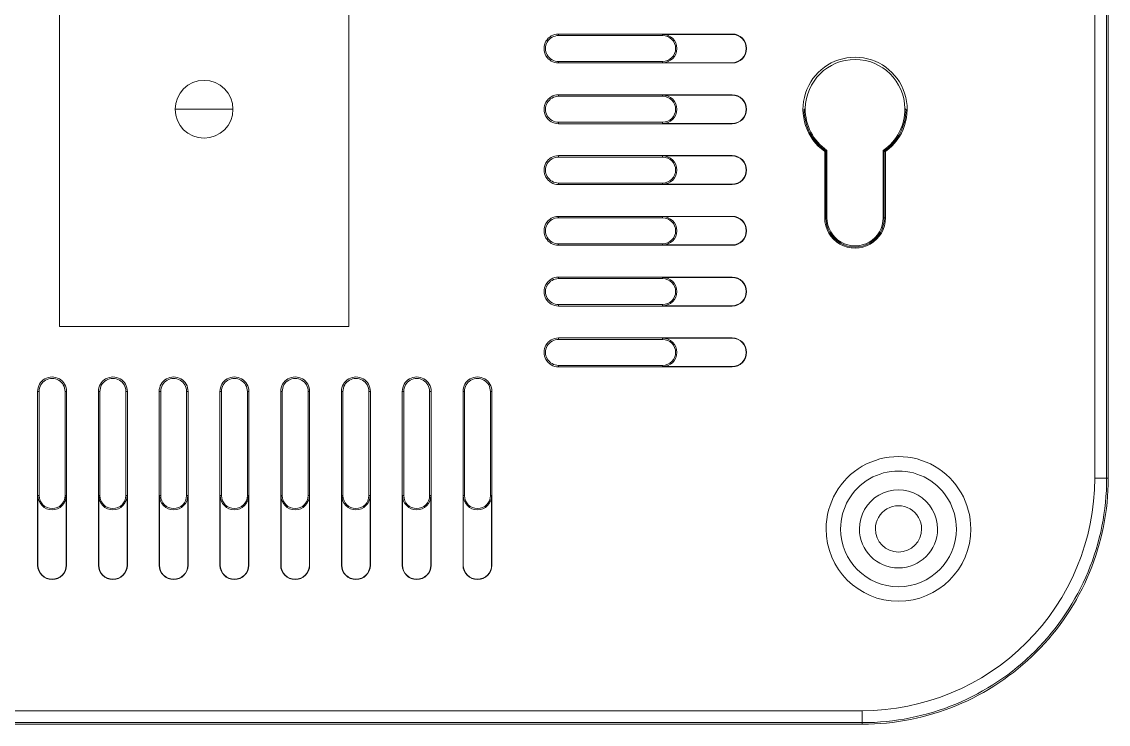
# Model space of a CAD drawing. Header units: millimetres. Extents: x -1304 to 1304, y -904 to 904.
# Drawn here: x -886.5 to -811.4, y 460.5 to 509.1 of the extents above; entities that cross this region are included whole.
import ezdxf

# ---------------------------------------------------------------- set-up
doc = ezdxf.new("R2010")
doc.units = ezdxf.units.MM
doc.header["$MEASUREMENT"] = 0
doc.layers.add('layer 1', color=7, linetype='Continuous')

msp = doc.modelspace()

# ---------------------------------------------------------------- linework, layer by layer
at = {"layer": 'layer 1', "color": 155, "lineweight": 18}
for points in [[(-812.3031, 477.5152), (-812.3031, 477.5152), (-812.3031, 528.5152), (-812.3031, 528.5152)], [(-811.4752, 477.5152), (-811.4752, 477.5152), (-811.4752, 528.5152), (-811.4752, 528.5152)], [(-811.3635, 528.5152), (-811.3635, 528.5152), (-811.3635, 477.5152), (-811.3635, 477.5152)], [(-863.8635, 488.0152), (-863.8635, 488.0152), (-863.8635, 518.0152), (-863.8635, 518.0152)], [(-883.8635, 516.0152), (-883.8635, 516.0152), (-883.8635, 488.0152), (-883.8635, 488.0152)], [(-849.3635, 508.2152), (-849.3635, 508.2152), (-837.3635, 508.2152), (-837.3635, 508.2152)], [(-842.1635, 508.1103), (-842.1635, 508.1103), (-849.3635, 508.1103), (-849.3635, 508.1103)], [(-837.3635, 508.1942), (-837.3635, 508.1942), (-842.1635, 508.1942), (-842.1635, 508.1942)], [(-849.3635, 506.32), (-849.3635, 506.32), (-842.1635, 506.32), (-842.1635, 506.32)], [(-837.3635, 506.2152), (-837.3635, 506.2152), (-849.3635, 506.2152), (-849.3635, 506.2152)], [(-842.1635, 506.2361), (-842.1635, 506.2361), (-837.3635, 506.2361), (-837.3635, 506.2361)], [(-849.3635, 504.0152), (-849.3635, 504.0152), (-837.3635, 504.0152), (-837.3635, 504.0152)], [(-837.3635, 503.9942), (-837.3635, 503.9942), (-842.1635, 503.9942), (-842.1635, 503.9942)], [(-842.1635, 503.9103), (-842.1635, 503.9103), (-849.3635, 503.9103), (-849.3635, 503.9103)], [(-832.3847, 502.989), (-832.3763, 501.85), (-831.8175, 500.7855), (-830.8848, 500.1317)], [(-832.3058, 503.0676), (-832.3234, 501.9122), (-831.7602, 500.825), (-830.8062, 500.1729)], [(-826.9207, 500.1729), (-825.9667, 500.825), (-825.4035, 501.9121), (-825.4211, 503.0675)], [(-826.8421, 500.1317), (-825.9095, 500.7855), (-825.3506, 501.85), (-825.3422, 502.989)], [(-849.3635, 502.12), (-849.3635, 502.12), (-842.1635, 502.12), (-842.1635, 502.12)], [(-837.3635, 502.0152), (-837.3635, 502.0152), (-849.3635, 502.0152), (-849.3635, 502.0152)], [(-842.1635, 502.0361), (-842.1635, 502.0361), (-837.3635, 502.0361), (-837.3635, 502.0361)], [(-830.8062, 500.1729), (-830.8062, 500.1729), (-830.8062, 495.5152), (-830.8062, 495.5152)], [(-826.9207, 495.5152), (-826.9207, 495.5152), (-826.9207, 500.1729), (-826.9207, 500.1729)], [(-849.3635, 499.8152), (-849.3635, 499.8152), (-837.3635, 499.8152), (-837.3635, 499.8152)], [(-842.1635, 499.7103), (-842.1635, 499.7103), (-849.3635, 499.7103), (-849.3635, 499.7103)], [(-837.3635, 499.7942), (-837.3635, 499.7942), (-842.1635, 499.7942), (-842.1635, 499.7942)], [(-830.9635, 500.0911), (-830.9635, 500.0911), (-830.9635, 495.5152), (-830.9635, 495.5152)], [(-830.8848, 500.1317), (-830.8848, 500.1317), (-830.8848, 495.5152), (-830.8848, 495.5152)], [(-826.8421, 495.5152), (-826.8421, 495.5152), (-826.8421, 500.1317), (-826.8421, 500.1317)], [(-826.7635, 495.5152), (-826.7635, 495.5152), (-826.7635, 500.0911), (-826.7635, 500.0911)], [(-849.3635, 497.92), (-849.3635, 497.92), (-842.1635, 497.92), (-842.1635, 497.92)], [(-837.3635, 497.8152), (-837.3635, 497.8152), (-849.3635, 497.8152), (-849.3635, 497.8152)], [(-842.1635, 497.8361), (-842.1635, 497.8361), (-837.3635, 497.8361), (-837.3635, 497.8361)], [(-849.3635, 495.6152), (-849.3635, 495.6152), (-837.3635, 495.6152), (-837.3635, 495.6152)], [(-842.1635, 495.5103), (-842.1635, 495.5103), (-849.3635, 495.5103), (-849.3635, 495.5103)], [(-837.3635, 495.5942), (-837.3635, 495.5942), (-842.1635, 495.5942), (-842.1635, 495.5942)], [(-849.3635, 493.72), (-849.3635, 493.72), (-842.1635, 493.72), (-842.1635, 493.72)], [(-837.3635, 493.6152), (-837.3635, 493.6152), (-849.3635, 493.6152), (-849.3635, 493.6152)], [(-842.1635, 493.6361), (-842.1635, 493.6361), (-837.3635, 493.6361), (-837.3635, 493.6361)], [(-849.3635, 491.4152), (-849.3635, 491.4152), (-837.3635, 491.4152), (-837.3635, 491.4152)], [(-842.1635, 491.3103), (-842.1635, 491.3103), (-849.3635, 491.3103), (-849.3635, 491.3103)], [(-837.3635, 491.3942), (-837.3635, 491.3942), (-842.1635, 491.3942), (-842.1635, 491.3942)], [(-849.3635, 489.52), (-849.3635, 489.52), (-842.1635, 489.52), (-842.1635, 489.52)], [(-837.3635, 489.4152), (-837.3635, 489.4152), (-849.3635, 489.4152), (-849.3635, 489.4152)], [(-842.1635, 489.4361), (-842.1635, 489.4361), (-837.3635, 489.4361), (-837.3635, 489.4361)], [(-883.8635, 488.0152), (-883.8635, 488.0152), (-863.8635, 488.0152), (-863.8635, 488.0152)], [(-849.3635, 487.2152), (-849.3635, 487.2152), (-837.3635, 487.2152), (-837.3635, 487.2152)], [(-842.1635, 487.1103), (-842.1635, 487.1103), (-849.3635, 487.1103), (-849.3635, 487.1103)], [(-837.3635, 487.1942), (-837.3635, 487.1942), (-842.1635, 487.1942), (-842.1635, 487.1942)], [(-849.3635, 485.32), (-849.3635, 485.32), (-842.1635, 485.32), (-842.1635, 485.32)], [(-837.3635, 485.2152), (-837.3635, 485.2152), (-849.3635, 485.2152), (-849.3635, 485.2152)], [(-842.1635, 485.2361), (-842.1635, 485.2361), (-837.3635, 485.2361), (-837.3635, 485.2361)], [(-885.3635, 471.5152), (-885.3635, 471.5152), (-885.3635, 483.5152), (-885.3635, 483.5152)], [(-885.2586, 483.5152), (-885.2586, 483.5152), (-885.2586, 476.3152), (-885.2586, 476.3152)], [(-883.4683, 476.3152), (-883.4683, 476.3152), (-883.4683, 483.5152), (-883.4683, 483.5152)], [(-883.3635, 483.5152), (-883.3635, 483.5152), (-883.3635, 471.5152), (-883.3635, 471.5152)], [(-881.1635, 471.5152), (-881.1635, 471.5152), (-881.1635, 483.5152), (-881.1635, 483.5152)], [(-881.0586, 483.5152), (-881.0586, 483.5152), (-881.0586, 476.3152), (-881.0586, 476.3152)], [(-879.2683, 476.3152), (-879.2683, 476.3152), (-879.2683, 483.5152), (-879.2683, 483.5152)], [(-879.1635, 483.5152), (-879.1635, 483.5152), (-879.1635, 471.5152), (-879.1635, 471.5152)], [(-876.9635, 471.5152), (-876.9635, 471.5152), (-876.9635, 483.5152), (-876.9635, 483.5152)], [(-876.8586, 483.5152), (-876.8586, 483.5152), (-876.8586, 476.3152), (-876.8586, 476.3152)], [(-875.0683, 476.3152), (-875.0683, 476.3152), (-875.0683, 483.5152), (-875.0683, 483.5152)], [(-874.9635, 483.5152), (-874.9635, 483.5152), (-874.9635, 471.5152), (-874.9635, 471.5152)], [(-872.7635, 471.5152), (-872.7635, 471.5152), (-872.7635, 483.5152), (-872.7635, 483.5152)], [(-872.6586, 483.5152), (-872.6586, 483.5152), (-872.6586, 476.3152), (-872.6586, 476.3152)], [(-870.8683, 476.3152), (-870.8683, 476.3152), (-870.8683, 483.5152), (-870.8683, 483.5152)], [(-870.7635, 483.5152), (-870.7635, 483.5152), (-870.7635, 471.5152), (-870.7635, 471.5152)], [(-868.5635, 471.5152), (-868.5635, 471.5152), (-868.5635, 483.5152), (-868.5635, 483.5152)], [(-868.4586, 483.5152), (-868.4586, 483.5152), (-868.4586, 476.3152), (-868.4586, 476.3152)], [(-866.6683, 476.3152), (-866.6683, 476.3152), (-866.6683, 483.5152), (-866.6683, 483.5152)], [(-866.5635, 483.5152), (-866.5635, 483.5152), (-866.5635, 471.5152), (-866.5635, 471.5152)], [(-864.3635, 471.5152), (-864.3635, 471.5152), (-864.3635, 483.5152), (-864.3635, 483.5152)], [(-864.2586, 483.5152), (-864.2586, 483.5152), (-864.2586, 476.3152), (-864.2586, 476.3152)], [(-862.4683, 476.3152), (-862.4683, 476.3152), (-862.4683, 483.5152), (-862.4683, 483.5152)], [(-862.3635, 483.5152), (-862.3635, 483.5152), (-862.3635, 471.5152), (-862.3635, 471.5152)], [(-860.1635, 471.5152), (-860.1635, 471.5152), (-860.1635, 483.5152), (-860.1635, 483.5152)], [(-860.0586, 483.5152), (-860.0586, 483.5152), (-860.0586, 476.3152), (-860.0586, 476.3152)], [(-858.2683, 476.3152), (-858.2683, 476.3152), (-858.2683, 483.5152), (-858.2683, 483.5152)], [(-858.1635, 483.5152), (-858.1635, 483.5152), (-858.1635, 471.5152), (-858.1635, 471.5152)], [(-855.9635, 471.5152), (-855.9635, 471.5152), (-855.9635, 483.5152), (-855.9635, 483.5152)], [(-855.8586, 483.5152), (-855.8586, 483.5152), (-855.8586, 476.3152), (-855.8586, 476.3152)], [(-854.0683, 476.3152), (-854.0683, 476.3152), (-854.0683, 483.5152), (-854.0683, 483.5152)], [(-853.9635, 483.5152), (-853.9635, 483.5152), (-853.9635, 471.5152), (-853.9635, 471.5152)], [(-885.3425, 476.3152), (-885.3425, 476.3152), (-885.3425, 471.5152), (-885.3425, 471.5152)], [(-883.3844, 471.5152), (-883.3844, 471.5152), (-883.3844, 476.3152), (-883.3844, 476.3152)], [(-881.1425, 476.3152), (-881.1425, 476.3152), (-881.1425, 471.5152), (-881.1425, 471.5152)], [(-879.1844, 471.5152), (-879.1844, 471.5152), (-879.1844, 476.3152), (-879.1844, 476.3152)], [(-876.9425, 476.3152), (-876.9425, 476.3152), (-876.9425, 471.5152), (-876.9425, 471.5152)], [(-874.9844, 471.5152), (-874.9844, 471.5152), (-874.9844, 476.3152), (-874.9844, 476.3152)], [(-872.7425, 476.3152), (-872.7425, 476.3152), (-872.7425, 471.5152), (-872.7425, 471.5152)], [(-870.7844, 471.5152), (-870.7844, 471.5152), (-870.7844, 476.3152), (-870.7844, 476.3152)], [(-868.5425, 476.3152), (-868.5425, 476.3152), (-868.5425, 471.5152), (-868.5425, 471.5152)], [(-866.5844, 471.5152), (-866.5844, 471.5152), (-866.5844, 476.3152), (-866.5844, 476.3152)], [(-864.3425, 476.3152), (-864.3425, 476.3152), (-864.3425, 471.5152), (-864.3425, 471.5152)], [(-862.3844, 471.5152), (-862.3844, 471.5152), (-862.3844, 476.3152), (-862.3844, 476.3152)], [(-860.1425, 476.3152), (-860.1425, 476.3152), (-860.1425, 471.5152), (-860.1425, 471.5152)], [(-858.1844, 471.5152), (-858.1844, 471.5152), (-858.1844, 476.3152), (-858.1844, 476.3152)], [(-855.9425, 476.3152), (-855.9425, 476.3152), (-855.9425, 471.5152), (-855.9425, 471.5152)], [(-853.9844, 471.5152), (-853.9844, 471.5152), (-853.9844, 476.3152), (-853.9844, 476.3152)], [(-919.3635, 461.4548), (-919.3635, 461.4548), (-828.3635, 461.4548), (-828.3635, 461.4548)], [(-919.3635, 460.6269), (-919.3635, 460.6269), (-828.3635, 460.6269), (-828.3635, 460.6269)], [(-828.3635, 460.5152), (-828.3635, 460.5152), (-919.3635, 460.5152), (-919.3635, 460.5152)]]:
    msp.add_open_spline(points, degree=3, dxfattribs=at)
for points, knots in [([(-849.3635, 508.2152), (-849.7207, 508.2152), (-850.0508, 508.0246), (-850.2295, 507.7152), (-850.4081, 507.4058), (-850.4081, 507.0246), (-850.2295, 506.7152), (-850.0508, 506.4058), (-849.7207, 506.2152), (-849.3635, 506.2152)], [0, 0, 0, 0, 0.3333333, 0.3333333, 0.3333333, 0.6666667, 0.6666667, 0.6666667, 1, 1, 1, 1]), ([(-849.3635, 508.1103), (-849.6833, 508.1103), (-849.9788, 507.9397), (-850.1387, 507.6627), (-850.2986, 507.3858), (-850.2986, 507.0445), (-850.1387, 506.7676), (-849.9788, 506.4906), (-849.6833, 506.32), (-849.3635, 506.32)], [0, 0, 0, 0, 0.3333333, 0.3333333, 0.3333333, 0.6666667, 0.6666667, 0.6666667, 1, 1, 1, 1]), ([(-842.1635, 506.2361), (-841.6228, 506.2361), (-841.1844, 506.6744), (-841.1844, 507.2152), (-841.1844, 507.7559), (-841.6227, 508.1942), (-842.1635, 508.1942)], [0, 0, 0, 0, 0.5, 0.5, 0.5, 1, 1, 1, 1]), ([(-842.1635, 506.32), (-841.6691, 506.32), (-841.2683, 506.7208), (-841.2683, 507.2152), (-841.2683, 507.7096), (-841.6691, 508.1103), (-842.1635, 508.1103)], [0, 0, 0, 0, 0.5, 0.5, 0.5, 1, 1, 1, 1]), ([(-837.3635, 506.2152), (-836.8112, 506.2152), (-836.3635, 506.6629), (-836.3635, 507.2152), (-836.3635, 507.7674), (-836.8112, 508.2152), (-837.3635, 508.2152)], [0, 0, 0, 0, 0.5, 0.5, 0.5, 1, 1, 1, 1]), ([(-837.3635, 506.2361), (-836.8228, 506.2361), (-836.3844, 506.6744), (-836.3844, 507.2152), (-836.3844, 507.7559), (-836.8227, 508.1942), (-837.3635, 508.1942)], [0, 0, 0, 0, 0.5, 0.5, 0.5, 1, 1, 1, 1]), ([(-826.7635, 500.0911), (-825.4937, 501.003), (-824.9576, 502.6301), (-825.4366, 504.1182), (-825.9156, 505.6063), (-827.3002, 506.6152), (-828.8634, 506.6152), (-830.4267, 506.6152), (-831.8113, 505.6063), (-832.2903, 504.1182), (-832.7693, 502.6302), (-832.2332, 501.003), (-830.9635, 500.0911)], [0, 0, 0, 0, 0.25, 0.25, 0.25, 0.5, 0.5, 0.5, 0.75, 0.75, 0.75, 1, 1, 1, 1]), ([(-825.4211, 503.0676), (-825.4497, 504.9483), (-826.9825, 506.4579), (-828.8635, 506.4579), (-830.7444, 506.4579), (-832.2772, 504.9483), (-832.3058, 503.0676)], [0, 0, 0, 0, 0.5, 0.5, 0.5, 1, 1, 1, 1]), ([(-871.8635, 503.0152), (-871.8635, 504.1197), (-872.7589, 505.0152), (-873.8635, 505.0152), (-874.968, 505.0152), (-875.8635, 504.1197), (-875.8635, 503.0152)], [0, 0, 0, 0, 0.5, 0.5, 0.5, 1, 1, 1, 1]), ([(-849.3635, 504.0152), (-849.7207, 504.0152), (-850.0508, 503.8246), (-850.2295, 503.5152), (-850.4081, 503.2058), (-850.4081, 502.8246), (-850.2295, 502.5152), (-850.0508, 502.2058), (-849.7207, 502.0152), (-849.3635, 502.0152)], [0, 0, 0, 0, 0.3333333, 0.3333333, 0.3333333, 0.6666667, 0.6666667, 0.6666667, 1, 1, 1, 1]), ([(-842.1635, 502.0361), (-841.6228, 502.0361), (-841.1844, 502.4744), (-841.1844, 503.0152), (-841.1844, 503.5559), (-841.6227, 503.9942), (-842.1635, 503.9942)], [0, 0, 0, 0, 0.5, 0.5, 0.5, 1, 1, 1, 1]), ([(-837.3635, 502.0152), (-836.8112, 502.0152), (-836.3635, 502.4629), (-836.3635, 503.0152), (-836.3635, 503.5674), (-836.8112, 504.0152), (-837.3635, 504.0152)], [0, 0, 0, 0, 0.5, 0.5, 0.5, 1, 1, 1, 1]), ([(-837.3635, 502.0361), (-836.8228, 502.0361), (-836.3844, 502.4744), (-836.3844, 503.0152), (-836.3844, 503.5559), (-836.8227, 503.9942), (-837.3635, 503.9942)], [0, 0, 0, 0, 0.5, 0.5, 0.5, 1, 1, 1, 1]), ([(-849.3635, 503.9103), (-849.6833, 503.9103), (-849.9788, 503.7397), (-850.1387, 503.4627), (-850.2986, 503.1858), (-850.2986, 502.8445), (-850.1387, 502.5676), (-849.9788, 502.2906), (-849.6833, 502.12), (-849.3635, 502.12)], [0, 0, 0, 0, 0.3333333, 0.3333333, 0.3333333, 0.6666667, 0.6666667, 0.6666667, 1, 1, 1, 1]), ([(-842.1635, 502.12), (-841.6691, 502.12), (-841.2683, 502.5208), (-841.2683, 503.0152), (-841.2683, 503.5096), (-841.6691, 503.9103), (-842.1635, 503.9103)], [0, 0, 0, 0, 0.5, 0.5, 0.5, 1, 1, 1, 1]), ([(-875.8635, 503.0152), (-875.8635, 501.9106), (-874.968, 501.0152), (-873.8635, 501.0152), (-872.7589, 501.0152), (-871.8635, 501.9106), (-871.8635, 503.0151)], [0, 0, 0, 0, 0.5, 0.5, 0.5, 1, 1, 1, 1]), ([(-832.3058, 503.0676), (-832.3146, 503.0589), (-832.3234, 503.0502), (-832.3322, 503.0415), (-832.3409, 503.0328), (-832.3497, 503.0241), (-832.3585, 503.0153), (-832.3672, 503.0066), (-832.376, 502.9978), (-832.3847, 502.989)], [0, 0, 0, 0, 0.3333333, 0.3333333, 0.3333333, 0.6666667, 0.6666667, 0.6666667, 1, 1, 1, 1]), ([(-825.3422, 502.989), (-825.3509, 502.9978), (-825.3597, 503.0066), (-825.3684, 503.0153), (-825.3772, 503.0241), (-825.386, 503.0328), (-825.3948, 503.0415), (-825.4035, 503.0502), (-825.4123, 503.0589), (-825.4211, 503.0676)], [0, 0, 0, 0, 0.3333333, 0.3333333, 0.3333333, 0.6666667, 0.6666667, 0.6666667, 1, 1, 1, 1]), ([(-849.3635, 499.8152), (-849.7207, 499.8152), (-850.0508, 499.6246), (-850.2295, 499.3152), (-850.4081, 499.0058), (-850.4081, 498.6246), (-850.2295, 498.3152), (-850.0508, 498.0058), (-849.7207, 497.8152), (-849.3635, 497.8152)], [0, 0, 0, 0, 0.3333333, 0.3333333, 0.3333333, 0.6666667, 0.6666667, 0.6666667, 1, 1, 1, 1]), ([(-849.3635, 499.7103), (-849.6833, 499.7103), (-849.9788, 499.5397), (-850.1387, 499.2627), (-850.2986, 498.9858), (-850.2986, 498.6445), (-850.1387, 498.3676), (-849.9788, 498.0906), (-849.6833, 497.92), (-849.3635, 497.92)], [0, 0, 0, 0, 0.3333333, 0.3333333, 0.3333333, 0.6666667, 0.6666667, 0.6666667, 1, 1, 1, 1]), ([(-842.1635, 497.8361), (-841.6228, 497.8361), (-841.1844, 498.2744), (-841.1844, 498.8152), (-841.1844, 499.3559), (-841.6227, 499.7942), (-842.1635, 499.7942)], [0, 0, 0, 0, 0.5, 0.5, 0.5, 1, 1, 1, 1]), ([(-842.1635, 497.92), (-841.6691, 497.92), (-841.2683, 498.3208), (-841.2683, 498.8152), (-841.2683, 499.3096), (-841.6691, 499.7103), (-842.1635, 499.7103)], [0, 0, 0, 0, 0.5, 0.5, 0.5, 1, 1, 1, 1]), ([(-837.3635, 497.8152), (-836.8112, 497.8152), (-836.3635, 498.2629), (-836.3635, 498.8152), (-836.3635, 499.3674), (-836.8112, 499.8152), (-837.3635, 499.8152)], [0, 0, 0, 0, 0.5, 0.5, 0.5, 1, 1, 1, 1]), ([(-837.3635, 497.8361), (-836.8228, 497.8361), (-836.3844, 498.2744), (-836.3844, 498.8152), (-836.3844, 499.3559), (-836.8227, 499.7942), (-837.3635, 499.7942)], [0, 0, 0, 0, 0.5, 0.5, 0.5, 1, 1, 1, 1]), ([(-830.9635, 500.0911), (-830.9503, 500.0979), (-830.9371, 500.1046), (-830.924, 500.1114), (-830.9109, 500.1182), (-830.8979, 500.125), (-830.8848, 500.1317)], [0, 0, 0, 0, 0.5, 0.5, 0.5, 1, 1, 1, 1]), ([(-826.7635, 500.0911), (-826.7766, 500.0979), (-826.7898, 500.1046), (-826.8029, 500.1114), (-826.816, 500.1182), (-826.8291, 500.125), (-826.8421, 500.1317)], [0, 0, 0, 0, 0.5, 0.5, 0.5, 1, 1, 1, 1]), ([(-849.3635, 495.6152), (-849.7207, 495.6152), (-850.0508, 495.4246), (-850.2295, 495.1152), (-850.4081, 494.8058), (-850.4081, 494.4246), (-850.2295, 494.1152), (-850.0508, 493.8058), (-849.7207, 493.6152), (-849.3635, 493.6152)], [0, 0, 0, 0, 0.3333333, 0.3333333, 0.3333333, 0.6666667, 0.6666667, 0.6666667, 1, 1, 1, 1]), ([(-849.3635, 495.5103), (-849.6833, 495.5103), (-849.9788, 495.3397), (-850.1387, 495.0627), (-850.2986, 494.7858), (-850.2986, 494.4445), (-850.1387, 494.1676), (-849.9788, 493.8906), (-849.6833, 493.72), (-849.3635, 493.72)], [0, 0, 0, 0, 0.3333333, 0.3333333, 0.3333333, 0.6666667, 0.6666667, 0.6666667, 1, 1, 1, 1]), ([(-842.1635, 493.6361), (-841.6228, 493.6361), (-841.1844, 494.0744), (-841.1844, 494.6152), (-841.1844, 495.1559), (-841.6227, 495.5942), (-842.1635, 495.5942)], [0, 0, 0, 0, 0.5, 0.5, 0.5, 1, 1, 1, 1]), ([(-842.1635, 493.72), (-841.6691, 493.72), (-841.2683, 494.1208), (-841.2683, 494.6152), (-841.2683, 495.1096), (-841.6691, 495.5103), (-842.1635, 495.5103)], [0, 0, 0, 0, 0.5, 0.5, 0.5, 1, 1, 1, 1]), ([(-837.3635, 493.6152), (-836.8112, 493.6152), (-836.3635, 494.0629), (-836.3635, 494.6152), (-836.3635, 495.1674), (-836.8112, 495.6152), (-837.3635, 495.6152)], [0, 0, 0, 0, 0.5, 0.5, 0.5, 1, 1, 1, 1]), ([(-837.3635, 493.6361), (-836.8228, 493.6361), (-836.3844, 494.0744), (-836.3844, 494.6152), (-836.3844, 495.1559), (-836.8227, 495.5942), (-837.3635, 495.5942)], [0, 0, 0, 0, 0.5, 0.5, 0.5, 1, 1, 1, 1]), ([(-830.9635, 495.5152), (-830.9635, 494.7649), (-830.5632, 494.0716), (-829.9135, 493.6965), (-829.2637, 493.3214), (-828.4632, 493.3214), (-827.8135, 493.6965), (-827.1637, 494.0716), (-826.7635, 494.7649), (-826.7635, 495.5152)], [0, 0, 0, 0, 0.3333333, 0.3333333, 0.3333333, 0.6666667, 0.6666667, 0.6666667, 1, 1, 1, 1]), ([(-830.8848, 495.5152), (-830.8848, 494.793), (-830.4996, 494.1257), (-829.8742, 493.7646), (-829.2487, 493.4035), (-828.4782, 493.4035), (-827.8528, 493.7646), (-827.2273, 494.1257), (-826.8421, 494.793), (-826.8421, 495.5152)], [0, 0, 0, 0, 0.3333333, 0.3333333, 0.3333333, 0.6666667, 0.6666667, 0.6666667, 1, 1, 1, 1]), ([(-830.8062, 495.5152), (-830.8062, 494.8211), (-830.4359, 494.1797), (-829.8348, 493.8327), (-829.2337, 493.4856), (-828.4932, 493.4856), (-827.8921, 493.8327), (-827.291, 494.1797), (-826.9207, 494.8211), (-826.9207, 495.5152)], [0, 0, 0, 0, 0.3333333, 0.3333333, 0.3333333, 0.6666667, 0.6666667, 0.6666667, 1, 1, 1, 1]), ([(-849.3635, 491.4152), (-849.7207, 491.4152), (-850.0508, 491.2246), (-850.2295, 490.9152), (-850.4081, 490.6058), (-850.4081, 490.2246), (-850.2295, 489.9152), (-850.0508, 489.6058), (-849.7207, 489.4152), (-849.3635, 489.4152)], [0, 0, 0, 0, 0.3333333, 0.3333333, 0.3333333, 0.6666667, 0.6666667, 0.6666667, 1, 1, 1, 1]), ([(-849.3635, 491.3103), (-849.6833, 491.3103), (-849.9788, 491.1397), (-850.1387, 490.8627), (-850.2986, 490.5858), (-850.2986, 490.2445), (-850.1387, 489.9676), (-849.9788, 489.6906), (-849.6833, 489.52), (-849.3635, 489.52)], [0, 0, 0, 0, 0.3333333, 0.3333333, 0.3333333, 0.6666667, 0.6666667, 0.6666667, 1, 1, 1, 1]), ([(-842.1635, 489.4361), (-841.6228, 489.4361), (-841.1844, 489.8744), (-841.1844, 490.4152), (-841.1844, 490.9559), (-841.6227, 491.3942), (-842.1635, 491.3942)], [0, 0, 0, 0, 0.5, 0.5, 0.5, 1, 1, 1, 1]), ([(-842.1635, 489.52), (-841.6691, 489.52), (-841.2683, 489.9208), (-841.2683, 490.4152), (-841.2683, 490.9096), (-841.6691, 491.3103), (-842.1635, 491.3103)], [0, 0, 0, 0, 0.5, 0.5, 0.5, 1, 1, 1, 1]), ([(-837.3635, 489.4152), (-836.8112, 489.4152), (-836.3635, 489.8629), (-836.3635, 490.4152), (-836.3635, 490.9674), (-836.8112, 491.4152), (-837.3635, 491.4152)], [0, 0, 0, 0, 0.5, 0.5, 0.5, 1, 1, 1, 1]), ([(-837.3635, 489.4361), (-836.8228, 489.4361), (-836.3844, 489.8744), (-836.3844, 490.4152), (-836.3844, 490.9559), (-836.8227, 491.3942), (-837.3635, 491.3942)], [0, 0, 0, 0, 0.5, 0.5, 0.5, 1, 1, 1, 1]), ([(-849.3635, 487.2152), (-849.7207, 487.2152), (-850.0508, 487.0246), (-850.2295, 486.7152), (-850.4081, 486.4058), (-850.4081, 486.0246), (-850.2295, 485.7152), (-850.0508, 485.4058), (-849.7207, 485.2152), (-849.3635, 485.2152)], [0, 0, 0, 0, 0.3333333, 0.3333333, 0.3333333, 0.6666667, 0.6666667, 0.6666667, 1, 1, 1, 1]), ([(-849.3635, 487.1103), (-849.6833, 487.1103), (-849.9788, 486.9397), (-850.1387, 486.6627), (-850.2986, 486.3858), (-850.2986, 486.0445), (-850.1387, 485.7676), (-849.9788, 485.4906), (-849.6833, 485.32), (-849.3635, 485.32)], [0, 0, 0, 0, 0.3333333, 0.3333333, 0.3333333, 0.6666667, 0.6666667, 0.6666667, 1, 1, 1, 1]), ([(-842.1635, 485.2361), (-841.6228, 485.2361), (-841.1844, 485.6744), (-841.1844, 486.2152), (-841.1844, 486.7559), (-841.6227, 487.1942), (-842.1635, 487.1942)], [0, 0, 0, 0, 0.5, 0.5, 0.5, 1, 1, 1, 1]), ([(-842.1635, 485.32), (-841.6691, 485.32), (-841.2683, 485.7208), (-841.2683, 486.2152), (-841.2683, 486.7096), (-841.6691, 487.1103), (-842.1635, 487.1103)], [0, 0, 0, 0, 0.5, 0.5, 0.5, 1, 1, 1, 1]), ([(-837.3635, 485.2152), (-836.8112, 485.2152), (-836.3635, 485.6629), (-836.3635, 486.2152), (-836.3635, 486.7674), (-836.8112, 487.2152), (-837.3635, 487.2152)], [0, 0, 0, 0, 0.5, 0.5, 0.5, 1, 1, 1, 1]), ([(-837.3635, 485.2361), (-836.8228, 485.2361), (-836.3844, 485.6744), (-836.3844, 486.2152), (-836.3844, 486.7559), (-836.8227, 487.1942), (-837.3635, 487.1942)], [0, 0, 0, 0, 0.5, 0.5, 0.5, 1, 1, 1, 1]), ([(-883.3635, 483.5152), (-883.3635, 483.8724), (-883.5541, 484.2025), (-883.8635, 484.3812), (-884.1729, 484.5598), (-884.5541, 484.5598), (-884.8635, 484.3812), (-885.1729, 484.2025), (-885.3635, 483.8724), (-885.3635, 483.5152)], [0, 0, 0, 0, 0.3333333, 0.3333333, 0.3333333, 0.6666667, 0.6666667, 0.6666667, 1, 1, 1, 1]), ([(-883.4683, 483.5152), (-883.4683, 483.835), (-883.6389, 484.1305), (-883.9159, 484.2904), (-884.1928, 484.4503), (-884.5341, 484.4503), (-884.811, 484.2904), (-885.088, 484.1305), (-885.2586, 483.835), (-885.2586, 483.5152)], [0, 0, 0, 0, 0.3333333, 0.3333333, 0.3333333, 0.6666667, 0.6666667, 0.6666667, 1, 1, 1, 1]), ([(-879.1635, 483.5152), (-879.1635, 483.8724), (-879.3541, 484.2025), (-879.6635, 484.3812), (-879.9729, 484.5598), (-880.3541, 484.5598), (-880.6635, 484.3812), (-880.9729, 484.2025), (-881.1635, 483.8724), (-881.1635, 483.5152)], [0, 0, 0, 0, 0.3333333, 0.3333333, 0.3333333, 0.6666667, 0.6666667, 0.6666667, 1, 1, 1, 1]), ([(-879.2683, 483.5152), (-879.2683, 483.835), (-879.4389, 484.1305), (-879.7159, 484.2904), (-879.9928, 484.4503), (-880.3341, 484.4503), (-880.611, 484.2904), (-880.888, 484.1305), (-881.0586, 483.835), (-881.0586, 483.5152)], [0, 0, 0, 0, 0.3333333, 0.3333333, 0.3333333, 0.6666667, 0.6666667, 0.6666667, 1, 1, 1, 1]), ([(-874.9635, 483.5152), (-874.9635, 483.8724), (-875.1541, 484.2025), (-875.4635, 484.3812), (-875.7729, 484.5598), (-876.1541, 484.5598), (-876.4635, 484.3812), (-876.7729, 484.2025), (-876.9635, 483.8724), (-876.9635, 483.5152)], [0, 0, 0, 0, 0.3333333, 0.3333333, 0.3333333, 0.6666667, 0.6666667, 0.6666667, 1, 1, 1, 1]), ([(-875.0683, 483.5152), (-875.0683, 483.835), (-875.2389, 484.1305), (-875.5159, 484.2904), (-875.7928, 484.4503), (-876.1341, 484.4503), (-876.411, 484.2904), (-876.688, 484.1305), (-876.8586, 483.835), (-876.8586, 483.5152)], [0, 0, 0, 0, 0.3333333, 0.3333333, 0.3333333, 0.6666667, 0.6666667, 0.6666667, 1, 1, 1, 1]), ([(-870.7635, 483.5152), (-870.7635, 483.8724), (-870.9541, 484.2025), (-871.2635, 484.3812), (-871.5729, 484.5598), (-871.9541, 484.5598), (-872.2635, 484.3812), (-872.5729, 484.2025), (-872.7635, 483.8724), (-872.7635, 483.5152)], [0, 0, 0, 0, 0.3333333, 0.3333333, 0.3333333, 0.6666667, 0.6666667, 0.6666667, 1, 1, 1, 1]), ([(-870.8683, 483.5152), (-870.8683, 483.835), (-871.0389, 484.1305), (-871.3159, 484.2904), (-871.5928, 484.4503), (-871.9341, 484.4503), (-872.211, 484.2904), (-872.488, 484.1305), (-872.6586, 483.835), (-872.6586, 483.5152)], [0, 0, 0, 0, 0.3333333, 0.3333333, 0.3333333, 0.6666667, 0.6666667, 0.6666667, 1, 1, 1, 1]), ([(-866.5635, 483.5152), (-866.5635, 483.8724), (-866.7541, 484.2025), (-867.0635, 484.3812), (-867.3729, 484.5598), (-867.7541, 484.5598), (-868.0635, 484.3812), (-868.3729, 484.2025), (-868.5635, 483.8724), (-868.5635, 483.5152)], [0, 0, 0, 0, 0.3333333, 0.3333333, 0.3333333, 0.6666667, 0.6666667, 0.6666667, 1, 1, 1, 1]), ([(-866.6683, 483.5152), (-866.6683, 483.835), (-866.8389, 484.1305), (-867.1159, 484.2904), (-867.3928, 484.4503), (-867.7341, 484.4503), (-868.011, 484.2904), (-868.288, 484.1305), (-868.4586, 483.835), (-868.4586, 483.5152)], [0, 0, 0, 0, 0.3333333, 0.3333333, 0.3333333, 0.6666667, 0.6666667, 0.6666667, 1, 1, 1, 1]), ([(-862.3635, 483.5152), (-862.3635, 483.8724), (-862.5541, 484.2025), (-862.8635, 484.3812), (-863.1729, 484.5598), (-863.5541, 484.5598), (-863.8635, 484.3812), (-864.1729, 484.2025), (-864.3635, 483.8724), (-864.3635, 483.5152)], [0, 0, 0, 0, 0.3333333, 0.3333333, 0.3333333, 0.6666667, 0.6666667, 0.6666667, 1, 1, 1, 1]), ([(-862.4683, 483.5152), (-862.4683, 483.835), (-862.6389, 484.1305), (-862.9159, 484.2904), (-863.1928, 484.4503), (-863.5341, 484.4503), (-863.811, 484.2904), (-864.088, 484.1305), (-864.2586, 483.835), (-864.2586, 483.5152)], [0, 0, 0, 0, 0.3333333, 0.3333333, 0.3333333, 0.6666667, 0.6666667, 0.6666667, 1, 1, 1, 1]), ([(-858.1635, 483.5152), (-858.1635, 483.8724), (-858.3541, 484.2025), (-858.6635, 484.3812), (-858.9729, 484.5598), (-859.3541, 484.5598), (-859.6635, 484.3812), (-859.9729, 484.2025), (-860.1635, 483.8724), (-860.1635, 483.5152)], [0, 0, 0, 0, 0.3333333, 0.3333333, 0.3333333, 0.6666667, 0.6666667, 0.6666667, 1, 1, 1, 1]), ([(-858.2683, 483.5152), (-858.2683, 483.835), (-858.4389, 484.1305), (-858.7159, 484.2904), (-858.9928, 484.4503), (-859.3341, 484.4503), (-859.611, 484.2904), (-859.888, 484.1305), (-860.0586, 483.835), (-860.0586, 483.5152)], [0, 0, 0, 0, 0.3333333, 0.3333333, 0.3333333, 0.6666667, 0.6666667, 0.6666667, 1, 1, 1, 1]), ([(-853.9635, 483.5152), (-853.9635, 483.8724), (-854.1541, 484.2025), (-854.4635, 484.3812), (-854.7729, 484.5598), (-855.1541, 484.5598), (-855.4635, 484.3812), (-855.7729, 484.2025), (-855.9635, 483.8724), (-855.9635, 483.5152)], [0, 0, 0, 0, 0.3333333, 0.3333333, 0.3333333, 0.6666667, 0.6666667, 0.6666667, 1, 1, 1, 1]), ([(-854.0683, 483.5152), (-854.0683, 483.835), (-854.2389, 484.1305), (-854.5159, 484.2904), (-854.7928, 484.4503), (-855.1341, 484.4503), (-855.411, 484.2904), (-855.688, 484.1305), (-855.8586, 483.835), (-855.8586, 483.5152)], [0, 0, 0, 0, 0.3333333, 0.3333333, 0.3333333, 0.6666667, 0.6666667, 0.6666667, 1, 1, 1, 1]), ([(-820.8635, 474.0152), (-820.8635, 475.8015), (-821.8165, 477.4521), (-823.3635, 478.3453), (-824.9105, 479.2384), (-826.8165, 479.2384), (-828.3635, 478.3453), (-829.9105, 477.4521), (-830.8635, 475.8015), (-830.8635, 474.0152)], [0, 0, 0, 0, 0.3333333, 0.3333333, 0.3333333, 0.6666667, 0.6666667, 0.6666667, 1, 1, 1, 1]), ([(-821.8635, 474.0152), (-821.8635, 475.4442), (-822.6259, 476.7647), (-823.8635, 477.4793), (-825.1011, 478.1938), (-826.6259, 478.1938), (-827.8635, 477.4793), (-829.1011, 476.7647), (-829.8635, 475.4442), (-829.8635, 474.0152)], [0, 0, 0, 0, 0.3333333, 0.3333333, 0.3333333, 0.6666667, 0.6666667, 0.6666667, 1, 1, 1, 1]), ([(-828.3635, 460.5152), (-823.8548, 460.5152), (-819.5308, 462.3062), (-816.3426, 465.4943), (-813.1545, 468.6825), (-811.3635, 473.0065), (-811.3635, 477.5152)], [0, 0, 0, 0, 0.5, 0.5, 0.5, 1, 1, 1, 1]), ([(-828.3635, 460.6269), (-823.8844, 460.6269), (-819.5888, 462.4062), (-816.4217, 465.5734), (-813.2545, 468.7405), (-811.4752, 473.0361), (-811.4752, 477.5152)], [0, 0, 0, 0, 0.5, 0.5, 0.5, 1, 1, 1, 1]), ([(-828.3635, 461.4548), (-824.104, 461.4548), (-820.019, 463.1469), (-817.0071, 466.1588), (-813.9952, 469.1707), (-812.3031, 473.2557), (-812.3031, 477.5152)], [0, 0, 0, 0, 0.5, 0.5, 0.5, 1, 1, 1, 1]), ([(-885.3425, 476.3152), (-885.3425, 475.7745), (-884.9042, 475.3361), (-884.3635, 475.3361), (-883.8228, 475.3361), (-883.3844, 475.7744), (-883.3844, 476.3152)], [0, 0, 0, 0, 0.5, 0.5, 0.5, 1, 1, 1, 1]), ([(-885.2586, 476.3152), (-885.2586, 475.8208), (-884.8579, 475.42), (-884.3635, 475.42), (-883.8691, 475.42), (-883.4683, 475.8208), (-883.4683, 476.3152)], [0, 0, 0, 0, 0.5, 0.5, 0.5, 1, 1, 1, 1]), ([(-881.1425, 476.3152), (-881.1425, 475.7745), (-880.7042, 475.3361), (-880.1635, 475.3361), (-879.6228, 475.3361), (-879.1844, 475.7744), (-879.1844, 476.3152)], [0, 0, 0, 0, 0.5, 0.5, 0.5, 1, 1, 1, 1]), ([(-881.0586, 476.3152), (-881.0586, 475.8208), (-880.6579, 475.42), (-880.1635, 475.42), (-879.6691, 475.42), (-879.2683, 475.8208), (-879.2683, 476.3152)], [0, 0, 0, 0, 0.5, 0.5, 0.5, 1, 1, 1, 1]), ([(-876.9425, 476.3152), (-876.9425, 475.7745), (-876.5042, 475.3361), (-875.9635, 475.3361), (-875.4228, 475.3361), (-874.9844, 475.7744), (-874.9844, 476.3152)], [0, 0, 0, 0, 0.5, 0.5, 0.5, 1, 1, 1, 1]), ([(-876.8586, 476.3152), (-876.8586, 475.8208), (-876.4579, 475.42), (-875.9635, 475.42), (-875.4691, 475.42), (-875.0683, 475.8208), (-875.0683, 476.3152)], [0, 0, 0, 0, 0.5, 0.5, 0.5, 1, 1, 1, 1]), ([(-872.7425, 476.3152), (-872.7425, 475.7745), (-872.3042, 475.3361), (-871.7635, 475.3361), (-871.2228, 475.3361), (-870.7844, 475.7744), (-870.7844, 476.3152)], [0, 0, 0, 0, 0.5, 0.5, 0.5, 1, 1, 1, 1]), ([(-872.6586, 476.3152), (-872.6586, 475.8208), (-872.2579, 475.42), (-871.7635, 475.42), (-871.2691, 475.42), (-870.8683, 475.8208), (-870.8683, 476.3152)], [0, 0, 0, 0, 0.5, 0.5, 0.5, 1, 1, 1, 1]), ([(-868.5425, 476.3152), (-868.5425, 475.7745), (-868.1042, 475.3361), (-867.5635, 475.3361), (-867.0228, 475.3361), (-866.5844, 475.7744), (-866.5844, 476.3152)], [0, 0, 0, 0, 0.5, 0.5, 0.5, 1, 1, 1, 1]), ([(-868.4586, 476.3152), (-868.4586, 475.8208), (-868.0579, 475.42), (-867.5635, 475.42), (-867.0691, 475.42), (-866.6683, 475.8208), (-866.6683, 476.3152)], [0, 0, 0, 0, 0.5, 0.5, 0.5, 1, 1, 1, 1]), ([(-864.3425, 476.3152), (-864.3425, 475.7745), (-863.9042, 475.3361), (-863.3635, 475.3361), (-862.8228, 475.3361), (-862.3844, 475.7744), (-862.3844, 476.3152)], [0, 0, 0, 0, 0.5, 0.5, 0.5, 1, 1, 1, 1]), ([(-864.2586, 476.3152), (-864.2586, 475.8208), (-863.8579, 475.42), (-863.3635, 475.42), (-862.8691, 475.42), (-862.4683, 475.8208), (-862.4683, 476.3152)], [0, 0, 0, 0, 0.5, 0.5, 0.5, 1, 1, 1, 1]), ([(-860.1425, 476.3152), (-860.1425, 475.7745), (-859.7042, 475.3361), (-859.1635, 475.3361), (-858.6228, 475.3361), (-858.1844, 475.7744), (-858.1844, 476.3152)], [0, 0, 0, 0, 0.5, 0.5, 0.5, 1, 1, 1, 1]), ([(-860.0586, 476.3152), (-860.0586, 475.8208), (-859.6579, 475.42), (-859.1635, 475.42), (-858.6691, 475.42), (-858.2683, 475.8208), (-858.2683, 476.3152)], [0, 0, 0, 0, 0.5, 0.5, 0.5, 1, 1, 1, 1]), ([(-855.9425, 476.3152), (-855.9425, 475.7745), (-855.5042, 475.3361), (-854.9635, 475.3361), (-854.4228, 475.3361), (-853.9844, 475.7744), (-853.9844, 476.3152)], [0, 0, 0, 0, 0.5, 0.5, 0.5, 1, 1, 1, 1]), ([(-855.8586, 476.3152), (-855.8586, 475.8208), (-855.4579, 475.42), (-854.9635, 475.42), (-854.4691, 475.42), (-854.0683, 475.8208), (-854.0683, 476.3152)], [0, 0, 0, 0, 0.5, 0.5, 0.5, 1, 1, 1, 1]), ([(-823.1635, 474.0152), (-823.1635, 474.9798), (-823.6781, 475.8711), (-824.5135, 476.3534), (-825.3488, 476.8357), (-826.3781, 476.8357), (-827.2135, 476.3534), (-828.0488, 475.8711), (-828.5635, 474.9798), (-828.5635, 474.0152)], [0, 0, 0, 0, 0.3333333, 0.3333333, 0.3333333, 0.6666667, 0.6666667, 0.6666667, 1, 1, 1, 1]), ([(-824.2635, 474.0152), (-824.2635, 474.5868), (-824.5684, 475.115), (-825.0635, 475.4008), (-825.5585, 475.6866), (-826.1684, 475.6866), (-826.6635, 475.4008), (-827.1585, 475.115), (-827.4635, 474.5868), (-827.4635, 474.0152)], [0, 0, 0, 0, 0.3333333, 0.3333333, 0.3333333, 0.6666667, 0.6666667, 0.6666667, 1, 1, 1, 1]), ([(-830.8635, 474.0152), (-830.8635, 471.2537), (-828.6249, 469.0152), (-825.8635, 469.0152), (-823.1021, 469.0151), (-820.8635, 471.2537), (-820.8635, 474.0151)], [0, 0, 0, 0, 0.5, 0.5, 0.5, 1, 1, 1, 1]), ([(-829.8635, 474.0152), (-829.8635, 471.806), (-828.0726, 470.0152), (-825.8635, 470.0152), (-823.6543, 470.0152), (-821.8635, 471.806), (-821.8635, 474.0151)], [0, 0, 0, 0, 0.5, 0.5, 0.5, 1, 1, 1, 1]), ([(-828.5635, 474.0152), (-828.5635, 472.524), (-827.3546, 471.3152), (-825.8635, 471.3152), (-824.3723, 471.3152), (-823.1635, 472.524), (-823.1635, 474.0151)], [0, 0, 0, 0, 0.5, 0.5, 0.5, 1, 1, 1, 1]), ([(-827.4635, 474.0152), (-827.4635, 473.1315), (-826.7471, 472.4152), (-825.8635, 472.4152), (-824.9798, 472.4152), (-824.2635, 473.1315), (-824.2635, 474.0151)], [0, 0, 0, 0, 0.5, 0.5, 0.5, 1, 1, 1, 1]), ([(-885.3635, 471.5152), (-885.3635, 470.9629), (-884.9157, 470.5152), (-884.3635, 470.5152), (-883.8112, 470.5152), (-883.3635, 470.9629), (-883.3635, 471.5152)], [0, 0, 0, 0, 0.5, 0.5, 0.5, 1, 1, 1, 1]), ([(-885.3425, 471.5152), (-885.3425, 470.9745), (-884.9042, 470.5361), (-884.3635, 470.5361), (-883.8228, 470.5361), (-883.3844, 470.9744), (-883.3844, 471.5152)], [0, 0, 0, 0, 0.5, 0.5, 0.5, 1, 1, 1, 1]), ([(-881.1635, 471.5152), (-881.1635, 470.9629), (-880.7157, 470.5152), (-880.1635, 470.5152), (-879.6112, 470.5152), (-879.1635, 470.9629), (-879.1635, 471.5152)], [0, 0, 0, 0, 0.5, 0.5, 0.5, 1, 1, 1, 1]), ([(-881.1425, 471.5152), (-881.1425, 470.9745), (-880.7042, 470.5361), (-880.1635, 470.5361), (-879.6228, 470.5361), (-879.1844, 470.9744), (-879.1844, 471.5152)], [0, 0, 0, 0, 0.5, 0.5, 0.5, 1, 1, 1, 1]), ([(-876.9635, 471.5152), (-876.9635, 470.9629), (-876.5157, 470.5152), (-875.9635, 470.5152), (-875.4112, 470.5152), (-874.9635, 470.9629), (-874.9635, 471.5152)], [0, 0, 0, 0, 0.5, 0.5, 0.5, 1, 1, 1, 1]), ([(-876.9425, 471.5152), (-876.9425, 470.9745), (-876.5042, 470.5361), (-875.9635, 470.5361), (-875.4228, 470.5361), (-874.9844, 470.9744), (-874.9844, 471.5152)], [0, 0, 0, 0, 0.5, 0.5, 0.5, 1, 1, 1, 1]), ([(-872.7635, 471.5152), (-872.7635, 470.9629), (-872.3157, 470.5152), (-871.7635, 470.5152), (-871.2112, 470.5152), (-870.7635, 470.9629), (-870.7635, 471.5152)], [0, 0, 0, 0, 0.5, 0.5, 0.5, 1, 1, 1, 1]), ([(-872.7425, 471.5152), (-872.7425, 470.9745), (-872.3042, 470.5361), (-871.7635, 470.5361), (-871.2228, 470.5361), (-870.7844, 470.9744), (-870.7844, 471.5152)], [0, 0, 0, 0, 0.5, 0.5, 0.5, 1, 1, 1, 1]), ([(-868.5635, 471.5152), (-868.5635, 470.9629), (-868.1157, 470.5152), (-867.5635, 470.5152), (-867.0112, 470.5152), (-866.5635, 470.9629), (-866.5635, 471.5152)], [0, 0, 0, 0, 0.5, 0.5, 0.5, 1, 1, 1, 1]), ([(-868.5425, 471.5152), (-868.5425, 470.9745), (-868.1042, 470.5361), (-867.5635, 470.5361), (-867.0228, 470.5361), (-866.5844, 470.9744), (-866.5844, 471.5152)], [0, 0, 0, 0, 0.5, 0.5, 0.5, 1, 1, 1, 1]), ([(-864.3635, 471.5152), (-864.3635, 470.9629), (-863.9157, 470.5152), (-863.3635, 470.5152), (-862.8112, 470.5152), (-862.3635, 470.9629), (-862.3635, 471.5152)], [0, 0, 0, 0, 0.5, 0.5, 0.5, 1, 1, 1, 1]), ([(-864.3425, 471.5152), (-864.3425, 470.9745), (-863.9042, 470.5361), (-863.3635, 470.5361), (-862.8228, 470.5361), (-862.3844, 470.9744), (-862.3844, 471.5152)], [0, 0, 0, 0, 0.5, 0.5, 0.5, 1, 1, 1, 1]), ([(-860.1635, 471.5152), (-860.1635, 470.9629), (-859.7157, 470.5152), (-859.1635, 470.5152), (-858.6112, 470.5152), (-858.1635, 470.9629), (-858.1635, 471.5152)], [0, 0, 0, 0, 0.5, 0.5, 0.5, 1, 1, 1, 1]), ([(-860.1425, 471.5152), (-860.1425, 470.9745), (-859.7042, 470.5361), (-859.1635, 470.5361), (-858.6228, 470.5361), (-858.1844, 470.9744), (-858.1844, 471.5152)], [0, 0, 0, 0, 0.5, 0.5, 0.5, 1, 1, 1, 1]), ([(-855.9635, 471.5152), (-855.9635, 470.9629), (-855.5157, 470.5152), (-854.9635, 470.5152), (-854.4112, 470.5152), (-853.9635, 470.9629), (-853.9635, 471.5152)], [0, 0, 0, 0, 0.5, 0.5, 0.5, 1, 1, 1, 1]), ([(-855.9425, 471.5152), (-855.9425, 470.9745), (-855.5042, 470.5361), (-854.9635, 470.5361), (-854.4228, 470.5361), (-853.9844, 470.9744), (-853.9844, 471.5152)], [0, 0, 0, 0, 0.5, 0.5, 0.5, 1, 1, 1, 1])]:
    msp.add_open_spline(points, degree=3, knots=knots, dxfattribs=at)
at = {"layer": 'layer 1', "color": 155, "lineweight": 13}
for points in [[(-849.3635, 508.2152), (-849.3635, 508.2152), (-849.3635, 508.1103), (-849.3635, 508.1103)], [(-842.1635, 508.1942), (-842.1635, 508.1942), (-842.1635, 508.1103), (-842.1635, 508.1103)], [(-837.3635, 508.2152), (-837.3635, 508.2152), (-837.3635, 508.1942), (-837.3635, 508.1942)], [(-849.3635, 506.2152), (-849.3635, 506.2152), (-849.3635, 506.32), (-849.3635, 506.32)], [(-842.1635, 506.2361), (-842.1635, 506.2361), (-842.1635, 506.32), (-842.1635, 506.32)], [(-837.3635, 506.2152), (-837.3635, 506.2152), (-837.3635, 506.2361), (-837.3635, 506.2361)], [(-849.3635, 504.0152), (-849.3635, 504.0152), (-849.3635, 503.9103), (-849.3635, 503.9103)], [(-842.1635, 503.9942), (-842.1635, 503.9942), (-842.1635, 503.9103), (-842.1635, 503.9103)], [(-837.3635, 504.0152), (-837.3635, 504.0152), (-837.3635, 503.9942), (-837.3635, 503.9942)], [(-875.8635, 503.0152), (-875.8635, 503.0152), (-873.8635, 503.0152), (-873.8635, 503.0152)], [(-871.8635, 503.0152), (-871.8635, 503.0152), (-873.8635, 503.0152), (-873.8635, 503.0152)], [(-849.3635, 502.0152), (-849.3635, 502.0152), (-849.3635, 502.12), (-849.3635, 502.12)], [(-842.1635, 502.0361), (-842.1635, 502.0361), (-842.1635, 502.12), (-842.1635, 502.12)], [(-837.3635, 502.0152), (-837.3635, 502.0152), (-837.3635, 502.0361), (-837.3635, 502.0361)], [(-849.3635, 499.8152), (-849.3635, 499.8152), (-849.3635, 499.7103), (-849.3635, 499.7103)], [(-842.1635, 499.7942), (-842.1635, 499.7942), (-842.1635, 499.7103), (-842.1635, 499.7103)], [(-837.3635, 499.8152), (-837.3635, 499.8152), (-837.3635, 499.7942), (-837.3635, 499.7942)], [(-849.3635, 497.8152), (-849.3635, 497.8152), (-849.3635, 497.92), (-849.3635, 497.92)], [(-842.1635, 497.8361), (-842.1635, 497.8361), (-842.1635, 497.92), (-842.1635, 497.92)], [(-837.3635, 497.8152), (-837.3635, 497.8152), (-837.3635, 497.8361), (-837.3635, 497.8361)], [(-849.3635, 495.6152), (-849.3635, 495.6152), (-849.3635, 495.5103), (-849.3635, 495.5103)], [(-842.1635, 495.5942), (-842.1635, 495.5942), (-842.1635, 495.5103), (-842.1635, 495.5103)], [(-837.3635, 495.6152), (-837.3635, 495.6152), (-837.3635, 495.5942), (-837.3635, 495.5942)], [(-830.9635, 495.5152), (-830.9635, 495.5152), (-830.8848, 495.5152), (-830.8848, 495.5152)], [(-826.7635, 495.5152), (-826.7635, 495.5152), (-826.8421, 495.5152), (-826.8421, 495.5152)], [(-849.3635, 493.6152), (-849.3635, 493.6152), (-849.3635, 493.72), (-849.3635, 493.72)], [(-842.1635, 493.6361), (-842.1635, 493.6361), (-842.1635, 493.72), (-842.1635, 493.72)], [(-837.3635, 493.6152), (-837.3635, 493.6152), (-837.3635, 493.6361), (-837.3635, 493.6361)], [(-849.3635, 491.4152), (-849.3635, 491.4152), (-849.3635, 491.3103), (-849.3635, 491.3103)], [(-842.1635, 491.3942), (-842.1635, 491.3942), (-842.1635, 491.3103), (-842.1635, 491.3103)], [(-837.3635, 491.4152), (-837.3635, 491.4152), (-837.3635, 491.3942), (-837.3635, 491.3942)], [(-849.3635, 489.4152), (-849.3635, 489.4152), (-849.3635, 489.52), (-849.3635, 489.52)], [(-842.1635, 489.4361), (-842.1635, 489.4361), (-842.1635, 489.52), (-842.1635, 489.52)], [(-837.3635, 489.4152), (-837.3635, 489.4152), (-837.3635, 489.4361), (-837.3635, 489.4361)], [(-849.3635, 487.2152), (-849.3635, 487.2152), (-849.3635, 487.1103), (-849.3635, 487.1103)], [(-842.1635, 487.1942), (-842.1635, 487.1942), (-842.1635, 487.1103), (-842.1635, 487.1103)], [(-837.3635, 487.2152), (-837.3635, 487.2152), (-837.3635, 487.1942), (-837.3635, 487.1942)], [(-849.3635, 485.2152), (-849.3635, 485.2152), (-849.3635, 485.32), (-849.3635, 485.32)], [(-842.1635, 485.2361), (-842.1635, 485.2361), (-842.1635, 485.32), (-842.1635, 485.32)], [(-837.3635, 485.2152), (-837.3635, 485.2152), (-837.3635, 485.2361), (-837.3635, 485.2361)], [(-885.3635, 483.5152), (-885.3635, 483.5152), (-885.2586, 483.5152), (-885.2586, 483.5152)], [(-883.3635, 483.5152), (-883.3635, 483.5152), (-883.4683, 483.5152), (-883.4683, 483.5152)], [(-881.1635, 483.5152), (-881.1635, 483.5152), (-881.0586, 483.5152), (-881.0586, 483.5152)], [(-879.1635, 483.5152), (-879.1635, 483.5152), (-879.2683, 483.5152), (-879.2683, 483.5152)], [(-876.9635, 483.5152), (-876.9635, 483.5152), (-876.8586, 483.5152), (-876.8586, 483.5152)], [(-874.9635, 483.5152), (-874.9635, 483.5152), (-875.0683, 483.5152), (-875.0683, 483.5152)], [(-872.7635, 483.5152), (-872.7635, 483.5152), (-872.6586, 483.5152), (-872.6586, 483.5152)], [(-870.7635, 483.5152), (-870.7635, 483.5152), (-870.8683, 483.5152), (-870.8683, 483.5152)], [(-868.5635, 483.5152), (-868.5635, 483.5152), (-868.4586, 483.5152), (-868.4586, 483.5152)], [(-866.5635, 483.5152), (-866.5635, 483.5152), (-866.6683, 483.5152), (-866.6683, 483.5152)], [(-864.3635, 483.5152), (-864.3635, 483.5152), (-864.2586, 483.5152), (-864.2586, 483.5152)], [(-862.3635, 483.5152), (-862.3635, 483.5152), (-862.4683, 483.5152), (-862.4683, 483.5152)], [(-860.1635, 483.5152), (-860.1635, 483.5152), (-860.0586, 483.5152), (-860.0586, 483.5152)], [(-858.1635, 483.5152), (-858.1635, 483.5152), (-858.2683, 483.5152), (-858.2683, 483.5152)], [(-855.9635, 483.5152), (-855.9635, 483.5152), (-855.8586, 483.5152), (-855.8586, 483.5152)], [(-853.9635, 483.5152), (-853.9635, 483.5152), (-854.0683, 483.5152), (-854.0683, 483.5152)], [(-812.3031, 477.5152), (-812.3031, 477.5152), (-811.4752, 477.5152), (-811.4752, 477.5152)], [(-811.3635, 477.5152), (-811.3635, 477.5152), (-811.4752, 477.5152), (-811.4752, 477.5152)], [(-885.3425, 476.3152), (-885.3425, 476.3152), (-885.2586, 476.3152), (-885.2586, 476.3152)], [(-883.3844, 476.3152), (-883.3844, 476.3152), (-883.4683, 476.3152), (-883.4683, 476.3152)], [(-881.1425, 476.3152), (-881.1425, 476.3152), (-881.0586, 476.3152), (-881.0586, 476.3152)], [(-879.1844, 476.3152), (-879.1844, 476.3152), (-879.2683, 476.3152), (-879.2683, 476.3152)], [(-876.9425, 476.3152), (-876.9425, 476.3152), (-876.8586, 476.3152), (-876.8586, 476.3152)], [(-874.9844, 476.3152), (-874.9844, 476.3152), (-875.0683, 476.3152), (-875.0683, 476.3152)], [(-872.7425, 476.3152), (-872.7425, 476.3152), (-872.6586, 476.3152), (-872.6586, 476.3152)], [(-870.7844, 476.3152), (-870.7844, 476.3152), (-870.8683, 476.3152), (-870.8683, 476.3152)], [(-868.5425, 476.3152), (-868.5425, 476.3152), (-868.4586, 476.3152), (-868.4586, 476.3152)], [(-866.5844, 476.3152), (-866.5844, 476.3152), (-866.6683, 476.3152), (-866.6683, 476.3152)], [(-864.3425, 476.3152), (-864.3425, 476.3152), (-864.2586, 476.3152), (-864.2586, 476.3152)], [(-862.3844, 476.3152), (-862.3844, 476.3152), (-862.4683, 476.3152), (-862.4683, 476.3152)], [(-860.1425, 476.3152), (-860.1425, 476.3152), (-860.0586, 476.3152), (-860.0586, 476.3152)], [(-858.1844, 476.3152), (-858.1844, 476.3152), (-858.2683, 476.3152), (-858.2683, 476.3152)], [(-855.9425, 476.3152), (-855.9425, 476.3152), (-855.8586, 476.3152), (-855.8586, 476.3152)], [(-853.9844, 476.3152), (-853.9844, 476.3152), (-854.0683, 476.3152), (-854.0683, 476.3152)], [(-885.3635, 471.5152), (-885.3635, 471.5152), (-885.3425, 471.5152), (-885.3425, 471.5152)], [(-883.3635, 471.5152), (-883.3635, 471.5152), (-883.3844, 471.5152), (-883.3844, 471.5152)], [(-881.1635, 471.5152), (-881.1635, 471.5152), (-881.1425, 471.5152), (-881.1425, 471.5152)], [(-879.1635, 471.5152), (-879.1635, 471.5152), (-879.1844, 471.5152), (-879.1844, 471.5152)], [(-876.9635, 471.5152), (-876.9635, 471.5152), (-876.9425, 471.5152), (-876.9425, 471.5152)], [(-874.9635, 471.5152), (-874.9635, 471.5152), (-874.9844, 471.5152), (-874.9844, 471.5152)], [(-872.7635, 471.5152), (-872.7635, 471.5152), (-872.7425, 471.5152), (-872.7425, 471.5152)], [(-870.7635, 471.5152), (-870.7635, 471.5152), (-870.7844, 471.5152), (-870.7844, 471.5152)], [(-868.5635, 471.5152), (-868.5635, 471.5152), (-868.5425, 471.5152), (-868.5425, 471.5152)], [(-866.5635, 471.5152), (-866.5635, 471.5152), (-866.5844, 471.5152), (-866.5844, 471.5152)], [(-864.3635, 471.5152), (-864.3635, 471.5152), (-864.3425, 471.5152), (-864.3425, 471.5152)], [(-862.3635, 471.5152), (-862.3635, 471.5152), (-862.3844, 471.5152), (-862.3844, 471.5152)], [(-860.1635, 471.5152), (-860.1635, 471.5152), (-860.1425, 471.5152), (-860.1425, 471.5152)], [(-858.1635, 471.5152), (-858.1635, 471.5152), (-858.1844, 471.5152), (-858.1844, 471.5152)], [(-855.9635, 471.5152), (-855.9635, 471.5152), (-855.9425, 471.5152), (-855.9425, 471.5152)], [(-853.9635, 471.5152), (-853.9635, 471.5152), (-853.9844, 471.5152), (-853.9844, 471.5152)], [(-828.3635, 461.4548), (-828.3635, 461.4548), (-828.3635, 460.6269), (-828.3635, 460.6269)], [(-828.3635, 460.5152), (-828.3635, 460.5152), (-828.3635, 460.6269), (-828.3635, 460.6269)]]:
    msp.add_open_spline(points, degree=3, dxfattribs=at)

doc.saveas('drawing.dxf')
